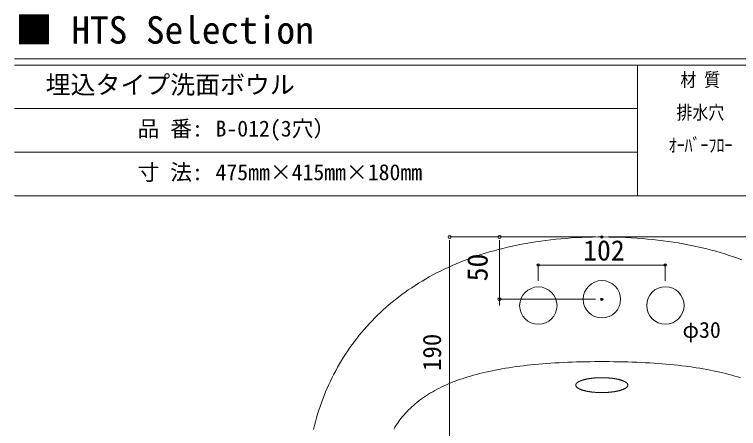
# Model space of a CAD drawing. Units: millimetres, scale not verified. Extents: x -1002 to 1010, y -687 to 676.
# Drawn here: x -1002 to -421, y 343 to 676 of the extents above; entities that cross this region are included whole.
import ezdxf
from ezdxf.enums import TextEntityAlignment as Align

# ---------------------------------------------------------------- set-up
doc = ezdxf.new("R2010")
doc.units = ezdxf.units.MM
doc.header["$LTSCALE"] = 5
doc.header["$PDMODE"] = 32
doc.header["$PDSIZE"] = 2
doc.layers.add('0-0', color=7, linetype='Continuous', lineweight=15)
doc.layers.add('F-0', color=7, linetype='Continuous', lineweight=15)
doc.styles.add('ＭＳ ゴシック', font='')
doc.styles.get('ＭＳ ゴシック').set_extended_font_data('MS Gothic')

# ---------------------------------------------------------------- blocks, each defined once
blk = doc.blocks.new('_DOT')
at = {"layer": '0-0'}
blk.add_line((-0.5, 0), (-1, 0), dxfattribs=at)
blk.add_circle((0, 0), 0.25, dxfattribs=at)
blk.add_circle((0, 0), 0.25, dxfattribs=at)
blk = doc.blocks.new('_DOT_19')
at = {"layer": '0-0'}
blk.add_line((-0.5, 0), (-1, 0), dxfattribs=at)
blk.add_circle((0, 0), 0.25, dxfattribs=at)
blk.add_circle((0, 0), 0.25, dxfattribs=at)

msp = doc.modelspace()

# ---------------------------------------------------------------- linework, layer by layer
at = {"layer": 'F-0'}
for p, q in [((1002.034, 640.036), (-1002.086, 640.036)), ((1002.034, 635.036), (-1002.086, 635.036)), ((-502.086, 635.036), (-502.086, 530.036)), ((-502.086, 600.036), (-1002.086, 600.036)), ((-502.086, 565.036), (-1002.086, 565.036)), ((1002.034, 530.036), (-1002.086, 530.036)), ((-535.695, 497.074), (-652.872, 497.074)), ((-525.695, 497.074), (-172.906, 497.074)), ((-652.872, 492.074), (-652.872, 312.074)), ((-612.872, 492.074), (-612.872, 442.074)), ((-581.852, 474.53), (-581.852, 461.797)), ((-535.695, 447.074), (-612.872, 447.074))]:
    msp.add_line(p, q, dxfattribs=at)
at = {"layer": 'F-0', "lineweight": 18}
for points in [[(-631.231, 481.766), (-627.805, 482.896), (-624.34, 483.996), (-620.835, 485.046), (-617.291, 486.056), (-613.708, 487.026), (-610.086, 487.956), (-606.425, 488.836), (-602.725, 489.676), (-598.986, 490.476), (-595.208, 491.226), (-591.392, 491.936), (-587.538, 492.596), (-583.645, 493.216), (-579.714, 493.796), (-575.745, 494.326), (-571.737, 494.806), (-567.692, 495.246), (-563.609, 495.636), (-559.488, 495.976), (-555.33, 496.276), (-551.134, 496.526), (-546.901, 496.736), (-542.63, 496.896), (-538.323, 496.996), (-533.978, 497.056), (-529.542, 497.076), (-524.96, 497.036), (-520.424, 496.956), (-515.933, 496.816), (-511.487, 496.636), (-507.087, 496.406), (-502.733, 496.136), (-498.424, 495.816), (-494.16, 495.446), (-489.942, 495.026), (-485.769, 494.566), (-481.642, 494.066), (-477.56, 493.506), (-473.523, 492.916)], [(-473.523, 492.916), (-469.532, 492.276), (-465.586, 491.586), (-461.685, 490.856), (-457.829, 490.076), (-454.019, 489.266), (-450.254, 488.396), (-446.534, 487.496), (-442.859, 486.546), (-439.229, 485.556), (-435.645, 484.526), (-432.105, 483.456), (-428.611, 482.336), (-425.161, 481.186), (-421.757, 479.986), (-418.398, 478.746)], [(-732.922, 408.266), (-731.118, 410.786), (-729.27, 413.276), (-727.379, 415.746), (-725.444, 418.176), (-723.466, 420.576), (-721.445, 422.946), (-719.381, 425.286), (-717.274, 427.596), (-715.124, 429.866), (-712.932, 432.116), (-710.697, 434.326), (-708.419, 436.496), (-706.099, 438.646), (-703.737, 440.756), (-701.332, 442.826), (-698.885, 444.876), (-696.397, 446.886), (-693.866, 448.856), (-691.294, 450.796), (-688.68, 452.696), (-686.024, 454.566), (-683.327, 456.396), (-680.588, 458.196), (-677.809, 459.946), (-674.988, 461.676), (-672.126, 463.356), (-669.223, 465.006), (-666.279, 466.616), (-663.294, 468.186), (-660.269, 469.726), (-657.203, 471.216), (-654.097, 472.676), (-650.951, 474.096), (-647.764, 475.476), (-644.537, 476.816), (-641.271, 478.116), (-637.964, 479.366), (-634.617, 480.586), (-631.231, 481.766)], [(-762.156, 342.616), (-761.382, 345.756), (-760.563, 348.856), (-759.698, 351.946), (-758.787, 355.006), (-757.83, 358.046), (-756.828, 361.056), (-755.78, 364.046), (-754.687, 367.016), (-753.549, 369.946), (-752.365, 372.866), (-751.137, 375.746), (-749.863, 378.606), (-748.545, 381.446), (-747.182, 384.246), (-745.775, 387.026), (-744.323, 389.786), (-742.827, 392.506), (-741.286, 395.206), (-739.701, 397.876), (-738.072, 400.516), (-736.399, 403.126), (-734.683, 405.706), (-732.922, 408.266)], [(-669.792, 370.936), (-668.116, 371.956), (-666.402, 372.956), (-664.651, 373.936), (-662.862, 374.896), (-661.036, 375.836), (-659.171, 376.756), (-657.268, 377.656), (-655.327, 378.526), (-653.347, 379.386), (-651.328, 380.216), (-649.27, 381.036), (-647.173, 381.826), (-645.036, 382.596), (-642.86, 383.346), (-640.644, 384.086), (-638.388, 384.796), (-636.091, 385.486), (-633.754, 386.156), (-631.376, 386.806), (-628.958, 387.436), (-626.498, 388.036), (-623.997, 388.626), (-621.455, 389.196), (-618.871, 389.746), (-616.245, 390.276), (-613.577, 390.786), (-610.867, 391.266), (-608.114, 391.736), (-605.318, 392.186), (-602.48, 392.616), (-599.598, 393.026), (-596.673, 393.406), (-593.705, 393.776), (-590.693, 394.126), (-587.637, 394.456), (-584.537, 394.766), (-581.392, 395.056), (-578.203, 395.326), (-574.969, 395.576)], [(-574.969, 395.576), (-571.691, 395.806), (-568.367, 396.016), (-564.998, 396.216), (-561.583, 396.386), (-558.122, 396.536), (-554.616, 396.676), (-551.063, 396.786), (-547.464, 396.886), (-543.819, 396.956), (-540.127, 397.016), (-536.388, 397.056), (-532.601, 397.076), (-528.738, 397.076), (-524.871, 397.056), (-521.055, 397.016), (-517.289, 396.956), (-513.572, 396.886), (-509.905, 396.786), (-506.288, 396.676), (-502.719, 396.536), (-499.199, 396.386), (-495.728, 396.216), (-492.305, 396.016), (-488.931, 395.806), (-485.604, 395.576), (-482.325, 395.326), (-479.093, 395.056), (-475.908, 394.766), (-472.77, 394.456), (-469.678, 394.126), (-466.633, 393.776), (-463.634, 393.406), (-460.681, 393.026), (-457.773, 392.616), (-454.911, 392.186), (-452.093, 391.736), (-449.321, 391.266), (-446.593, 390.786), (-443.91, 390.276)], [(-443.91, 390.276), (-441.27, 389.746), (-438.675, 389.196), (-436.123, 388.626), (-433.614, 388.036), (-431.149, 387.436), (-428.726, 386.806), (-426.346, 386.156), (-424.008, 385.486), (-421.712, 384.796), (-419.458, 384.086)], [(-697.666, 343.006), (-696.757, 344.496), (-695.815, 345.976), (-694.841, 347.426), (-693.833, 348.866), (-692.792, 350.276), (-691.718, 351.656), (-690.609, 353.026), (-689.467, 354.366), (-688.291, 355.696), (-687.08, 356.996), (-685.834, 358.276), (-684.554, 359.536), (-683.238, 360.766), (-681.888, 361.986), (-680.502, 363.176), (-679.08, 364.346), (-677.623, 365.496), (-676.13, 366.626), (-674.6, 367.736), (-673.034, 368.826), (-671.432, 369.886), (-669.792, 370.936)]]:
    msp.add_lwpolyline(points, dxfattribs=at)
at = {"layer": 'F-0'}
for points in [[(-581.852, 474.53), (-479.852, 474.53), (-479.852, 461.797)], [(-529.129, 384.156), (-529.469, 384.156), (-529.811, 384.166), (-530.155, 384.166), (-530.5, 384.166), (-530.846, 384.176), (-531.192, 384.166), (-531.536, 384.166), (-531.879, 384.166), (-532.22, 384.156), (-532.56, 384.146), (-532.898, 384.136), (-533.234, 384.126), (-533.57, 384.116), (-533.903, 384.106), (-534.235, 384.086), (-534.564, 384.076), (-534.893, 384.056), (-535.219, 384.036), (-535.543, 384.016), (-535.866, 383.996), (-536.186, 383.966), (-536.504, 383.946), (-536.821, 383.916), (-537.135, 383.886), (-537.447, 383.856), (-537.757, 383.826), (-538.065, 383.796), (-538.37, 383.766), (-538.673, 383.726), (-538.974, 383.696), (-539.272, 383.656), (-539.568, 383.616), (-539.862, 383.576), (-540.152, 383.536), (-540.441, 383.496), (-540.726, 383.446), (-541.009, 383.406), (-541.29, 383.356), (-541.567, 383.306)], [(-541.567, 383.306), (-541.29, 383.356), (-541.009, 383.406), (-540.726, 383.446), (-540.441, 383.496), (-540.152, 383.536), (-539.862, 383.576), (-539.568, 383.616), (-539.272, 383.656), (-538.974, 383.696), (-538.673, 383.726), (-538.37, 383.766), (-538.065, 383.796), (-537.757, 383.826), (-537.447, 383.856), (-537.135, 383.886), (-536.821, 383.916), (-536.504, 383.946), (-536.186, 383.966), (-535.866, 383.996), (-535.543, 384.016), (-535.219, 384.036), (-534.893, 384.056), (-534.564, 384.076), (-534.235, 384.086), (-533.903, 384.106), (-533.57, 384.116), (-533.234, 384.126), (-532.898, 384.136), (-532.56, 384.146), (-532.22, 384.156), (-531.879, 384.166), (-531.536, 384.166), (-531.192, 384.166), (-530.846, 384.176), (-530.5, 384.166), (-530.155, 384.166), (-529.811, 384.166), (-529.469, 384.156), (-529.129, 384.156)], [(-517.459, 382.806), (-517.708, 382.866), (-517.961, 382.916), (-518.216, 382.976), (-518.475, 383.026), (-518.736, 383.086), (-519.001, 383.136), (-519.269, 383.186), (-519.539, 383.236), (-519.813, 383.286), (-520.089, 383.336), (-520.368, 383.376), (-520.649, 383.426), (-520.934, 383.466), (-521.221, 383.516), (-521.51, 383.556), (-521.802, 383.596), (-522.097, 383.636), (-522.394, 383.676), (-522.694, 383.706), (-522.996, 383.746), (-523.3, 383.776), (-523.607, 383.816), (-523.916, 383.846), (-524.227, 383.876), (-524.54, 383.906), (-524.855, 383.926), (-525.173, 383.956), (-525.492, 383.976), (-525.814, 384.006), (-526.137, 384.026), (-526.462, 384.046), (-526.79, 384.066), (-527.119, 384.076), (-527.449, 384.096), (-527.782, 384.116), (-528.116, 384.126), (-528.452, 384.136), (-528.79, 384.146), (-529.129, 384.156)], [(-529.129, 384.156), (-528.79, 384.146), (-528.452, 384.136), (-528.116, 384.126), (-527.782, 384.116), (-527.449, 384.096), (-527.119, 384.076), (-526.79, 384.066), (-526.462, 384.046), (-526.137, 384.026), (-525.814, 384.006), (-525.492, 383.976), (-525.173, 383.956), (-524.855, 383.926), (-524.54, 383.906), (-524.227, 383.876), (-523.916, 383.846), (-523.607, 383.816), (-523.3, 383.776), (-522.996, 383.746), (-522.694, 383.706), (-522.394, 383.676), (-522.097, 383.636), (-521.802, 383.596), (-521.51, 383.556), (-521.221, 383.516), (-520.934, 383.466), (-520.649, 383.426), (-520.368, 383.376), (-520.089, 383.336), (-519.813, 383.286), (-519.539, 383.236), (-519.269, 383.186), (-519.001, 383.136), (-518.736, 383.086), (-518.475, 383.026), (-518.216, 382.976), (-517.961, 382.916), (-517.708, 382.866), (-517.459, 382.806)], [(-549.786, 380.666), (-549.918, 380.586), (-550.046, 380.496), (-550.169, 380.406), (-550.288, 380.326), (-550.402, 380.236), (-550.511, 380.146), (-550.615, 380.056), (-550.715, 379.966), (-550.81, 379.876), (-550.9, 379.786), (-550.985, 379.696), (-551.065, 379.606), (-551.14, 379.516), (-551.21, 379.416), (-551.275, 379.326), (-551.335, 379.236), (-551.39, 379.136), (-551.439, 379.046), (-551.483, 378.946), (-551.522, 378.856), (-551.556, 378.756), (-551.584, 378.656), (-551.607, 378.566), (-551.624, 378.466), (-551.636, 378.366), (-551.642, 378.266), (-551.643, 378.166), (-551.638, 378.076), (-551.628, 377.976), (-551.612, 377.876), (-551.59, 377.776), (-551.563, 377.676), (-551.531, 377.586), (-551.494, 377.486), (-551.451, 377.396), (-551.402, 377.296), (-551.349, 377.206), (-551.29, 377.106), (-551.227, 377.016)], [(-551.227, 377.016), (-551.29, 377.106), (-551.349, 377.206), (-551.402, 377.296), (-551.451, 377.396), (-551.494, 377.486), (-551.531, 377.586), (-551.563, 377.676), (-551.59, 377.776), (-551.612, 377.876), (-551.628, 377.976), (-551.638, 378.076), (-551.643, 378.166), (-551.642, 378.266), (-551.636, 378.366), (-551.624, 378.466), (-551.607, 378.566), (-551.584, 378.656), (-551.556, 378.756), (-551.522, 378.856), (-551.483, 378.946), (-551.439, 379.046), (-551.39, 379.136), (-551.335, 379.236), (-551.275, 379.326), (-551.21, 379.416), (-551.14, 379.516), (-551.065, 379.606), (-550.985, 379.696), (-550.9, 379.786), (-550.81, 379.876), (-550.715, 379.966), (-550.615, 380.056), (-550.511, 380.146), (-550.402, 380.236), (-550.288, 380.326), (-550.169, 380.406), (-550.046, 380.496), (-549.918, 380.586), (-549.786, 380.666)], [(-541.567, 383.306), (-541.842, 383.266), (-542.114, 383.216), (-542.383, 383.166), (-542.649, 383.106), (-542.912, 383.056), (-543.172, 383.006), (-543.429, 382.946), (-543.683, 382.886), (-543.934, 382.836), (-544.182, 382.776), (-544.426, 382.716), (-544.667, 382.656), (-544.905, 382.596), (-545.14, 382.526), (-545.371, 382.466), (-545.599, 382.406), (-545.823, 382.336), (-546.043, 382.266), (-546.26, 382.206), (-546.474, 382.136), (-546.684, 382.066), (-546.89, 381.996), (-547.092, 381.926), (-547.291, 381.846), (-547.486, 381.776), (-547.677, 381.706), (-547.864, 381.626), (-548.047, 381.556), (-548.226, 381.476), (-548.401, 381.396), (-548.571, 381.316), (-548.738, 381.236), (-548.901, 381.166), (-549.059, 381.076), (-549.213, 380.996), (-549.363, 380.916), (-549.509, 380.836), (-549.65, 380.756), (-549.786, 380.666)], [(-549.786, 380.666), (-549.65, 380.756), (-549.509, 380.836), (-549.363, 380.916), (-549.213, 380.996), (-549.059, 381.076), (-548.901, 381.166), (-548.738, 381.236), (-548.571, 381.316), (-548.401, 381.396), (-548.226, 381.476), (-548.047, 381.556), (-547.864, 381.626), (-547.677, 381.706), (-547.486, 381.776), (-547.291, 381.846), (-547.092, 381.926), (-546.89, 381.996), (-546.684, 382.066), (-546.474, 382.136), (-546.26, 382.206), (-546.043, 382.266), (-545.823, 382.336), (-545.599, 382.406), (-545.371, 382.466), (-545.14, 382.526), (-544.905, 382.596), (-544.667, 382.656), (-544.426, 382.716), (-544.182, 382.776), (-543.934, 382.836), (-543.683, 382.886), (-543.429, 382.946), (-543.172, 383.006), (-542.912, 383.056), (-542.649, 383.106), (-542.383, 383.166), (-542.114, 383.216), (-541.842, 383.266), (-541.567, 383.306)], [(-510.662, 379.836), (-510.754, 379.926), (-510.851, 380.016), (-510.953, 380.106), (-511.06, 380.196), (-511.172, 380.276), (-511.288, 380.366), (-511.409, 380.456), (-511.534, 380.536), (-511.664, 380.626), (-511.798, 380.706), (-511.937, 380.796), (-512.081, 380.876), (-512.228, 380.956), (-512.38, 381.036), (-512.536, 381.116), (-512.697, 381.206), (-512.862, 381.276), (-513.03, 381.356), (-513.203, 381.436), (-513.38, 381.516), (-513.561, 381.586), (-513.746, 381.666), (-513.935, 381.736), (-514.128, 381.816), (-514.325, 381.886), (-514.525, 381.956), (-514.73, 382.026), (-514.938, 382.096), (-515.149, 382.166), (-515.365, 382.236), (-515.584, 382.306), (-515.806, 382.366), (-516.032, 382.436), (-516.261, 382.496), (-516.494, 382.566), (-516.73, 382.626), (-516.97, 382.686), (-517.213, 382.746), (-517.459, 382.806)], [(-517.459, 382.806), (-517.213, 382.746), (-516.97, 382.686), (-516.73, 382.626), (-516.494, 382.566), (-516.261, 382.496), (-516.032, 382.436), (-515.806, 382.366), (-515.584, 382.306), (-515.365, 382.236), (-515.149, 382.166), (-514.938, 382.096), (-514.73, 382.026), (-514.525, 381.956), (-514.325, 381.886), (-514.128, 381.816), (-513.935, 381.736), (-513.746, 381.666), (-513.561, 381.586), (-513.38, 381.516), (-513.203, 381.436), (-513.03, 381.356), (-512.862, 381.276), (-512.697, 381.206), (-512.536, 381.116), (-512.38, 381.036), (-512.228, 380.956), (-512.081, 380.876), (-511.937, 380.796), (-511.798, 380.706), (-511.664, 380.626), (-511.534, 380.536), (-511.409, 380.456), (-511.288, 380.366), (-511.172, 380.276), (-511.06, 380.196), (-510.953, 380.106), (-510.851, 380.016), (-510.754, 379.926), (-510.662, 379.836)], [(-511.143, 376.156), (-511.033, 376.236), (-510.927, 376.326), (-510.827, 376.416), (-510.731, 376.506), (-510.639, 376.596), (-510.553, 376.686), (-510.472, 376.786), (-510.395, 376.876), (-510.324, 376.966), (-510.258, 377.066), (-510.197, 377.156), (-510.141, 377.246), (-510.09, 377.346), (-510.044, 377.436), (-510.004, 377.536), (-509.969, 377.636), (-509.939, 377.726), (-509.915, 377.826), (-509.896, 377.926), (-509.883, 378.026), (-509.875, 378.126), (-509.873, 378.216), (-509.877, 378.316), (-509.886, 378.416), (-509.901, 378.516), (-509.921, 378.616), (-509.946, 378.706), (-509.977, 378.806), (-510.013, 378.896), (-510.055, 378.996), (-510.102, 379.096), (-510.154, 379.186), (-510.211, 379.276), (-510.274, 379.376), (-510.341, 379.466), (-510.414, 379.556), (-510.492, 379.656), (-510.574, 379.746), (-510.662, 379.836)], [(-510.662, 379.836), (-510.574, 379.746), (-510.492, 379.656), (-510.414, 379.556), (-510.341, 379.466), (-510.274, 379.376), (-510.211, 379.276), (-510.154, 379.186), (-510.102, 379.096), (-510.055, 378.996), (-510.013, 378.896), (-509.977, 378.806), (-509.946, 378.706), (-509.921, 378.616), (-509.901, 378.516), (-509.886, 378.416), (-509.877, 378.316), (-509.873, 378.216), (-509.875, 378.126), (-509.883, 378.026), (-509.896, 377.926), (-509.915, 377.826), (-509.939, 377.726), (-509.969, 377.636), (-510.004, 377.536), (-510.044, 377.436), (-510.09, 377.346), (-510.141, 377.246), (-510.197, 377.156), (-510.258, 377.066), (-510.324, 376.966), (-510.395, 376.876), (-510.472, 376.786), (-510.553, 376.686), (-510.639, 376.596), (-510.731, 376.506), (-510.827, 376.416), (-510.927, 376.326), (-511.033, 376.236), (-511.143, 376.156)], [(-551.227, 377.016), (-551.158, 376.926), (-551.084, 376.826), (-551.005, 376.736), (-550.921, 376.646), (-550.833, 376.556), (-550.739, 376.466), (-550.64, 376.376), (-550.537, 376.286), (-550.429, 376.196), (-550.317, 376.106), (-550.199, 376.026), (-550.077, 375.936), (-549.951, 375.846), (-549.82, 375.766), (-549.684, 375.676), (-549.544, 375.596), (-549.4, 375.516), (-549.251, 375.436), (-549.098, 375.346), (-548.941, 375.266), (-548.779, 375.186), (-548.614, 375.106), (-548.444, 375.036), (-548.27, 374.956), (-548.092, 374.876), (-547.91, 374.806), (-547.724, 374.726), (-547.534, 374.656), (-547.34, 374.576), (-547.142, 374.506), (-546.941, 374.436), (-546.736, 374.366), (-546.527, 374.296), (-546.314, 374.226), (-546.098, 374.156), (-545.878, 374.096), (-545.655, 374.026), (-545.428, 373.956), (-545.198, 373.896)], [(-545.198, 373.896), (-545.428, 373.956), (-545.655, 374.026), (-545.878, 374.096), (-546.098, 374.156), (-546.314, 374.226), (-546.527, 374.296), (-546.736, 374.366), (-546.941, 374.436), (-547.142, 374.506), (-547.34, 374.576), (-547.534, 374.656), (-547.724, 374.726), (-547.91, 374.806), (-548.092, 374.876), (-548.27, 374.956), (-548.444, 375.036), (-548.614, 375.106), (-548.779, 375.186), (-548.941, 375.266), (-549.098, 375.346), (-549.251, 375.436), (-549.4, 375.516), (-549.544, 375.596), (-549.684, 375.676), (-549.82, 375.766), (-549.951, 375.846), (-550.077, 375.936), (-550.199, 376.026), (-550.317, 376.106), (-550.429, 376.196), (-550.537, 376.286), (-550.64, 376.376), (-550.739, 376.466), (-550.833, 376.556), (-550.921, 376.646), (-551.005, 376.736), (-551.084, 376.826), (-551.158, 376.926), (-551.227, 377.016)], [(-545.198, 373.896), (-544.964, 373.836), (-544.727, 373.776), (-544.487, 373.716), (-544.243, 373.656), (-543.996, 373.596), (-543.746, 373.536), (-543.493, 373.476), (-543.237, 373.426), (-542.977, 373.366), (-542.715, 373.316), (-542.45, 373.266), (-542.181, 373.216), (-541.91, 373.166), (-541.636, 373.116), (-541.359, 373.066), (-541.08, 373.016), (-540.797, 372.976), (-540.512, 372.936), (-540.225, 372.886), (-539.935, 372.846), (-539.642, 372.806), (-539.347, 372.766), (-539.049, 372.736), (-538.749, 372.696), (-538.446, 372.656), (-538.141, 372.626), (-537.834, 372.596), (-537.525, 372.566), (-537.213, 372.536), (-536.9, 372.506), (-536.584, 372.476), (-536.266, 372.456), (-535.946, 372.426), (-535.624, 372.406), (-535.3, 372.386), (-534.974, 372.366), (-534.647, 372.346), (-534.317, 372.326), (-533.986, 372.316)], [(-533.986, 372.316), (-534.317, 372.326), (-534.647, 372.346), (-534.974, 372.366), (-535.3, 372.386), (-535.624, 372.406), (-535.946, 372.426), (-536.266, 372.456), (-536.584, 372.476), (-536.9, 372.506), (-537.213, 372.536), (-537.525, 372.566), (-537.834, 372.596), (-538.141, 372.626), (-538.446, 372.656), (-538.749, 372.696), (-539.049, 372.736), (-539.347, 372.766), (-539.642, 372.806), (-539.935, 372.846), (-540.225, 372.886), (-540.512, 372.936), (-540.797, 372.976), (-541.08, 373.016), (-541.359, 373.066), (-541.636, 373.116), (-541.91, 373.166), (-542.181, 373.216), (-542.45, 373.266), (-542.715, 373.316), (-542.977, 373.366), (-543.237, 373.426), (-543.493, 373.476), (-543.746, 373.536), (-543.996, 373.596), (-544.243, 373.656), (-544.487, 373.716), (-544.727, 373.776), (-544.964, 373.836), (-545.198, 373.896)], [(-530.759, 372.246), (-530.414, 372.246), (-530.069, 372.246), (-529.726, 372.256), (-529.384, 372.256), (-529.044, 372.266), (-528.705, 372.276), (-528.368, 372.286), (-528.033, 372.296), (-527.699, 372.306), (-527.367, 372.326), (-527.036, 372.336), (-526.708, 372.356), (-526.381, 372.376), (-526.056, 372.396), (-525.733, 372.416), (-525.412, 372.436), (-525.093, 372.466), (-524.776, 372.496), (-524.461, 372.516), (-524.149, 372.546), (-523.838, 372.576), (-523.53, 372.606), (-523.224, 372.646), (-522.92, 372.676), (-522.619, 372.716), (-522.32, 372.746), (-522.023, 372.786), (-521.729, 372.826), (-521.438, 372.866), (-521.149, 372.906), (-520.862, 372.956), (-520.579, 372.996), (-520.298, 373.046), (-520.019, 373.086), (-519.744, 373.136), (-519.471, 373.186), (-519.201, 373.236), (-518.935, 373.286), (-518.671, 373.346)], [(-518.671, 373.346), (-518.935, 373.286), (-519.201, 373.236), (-519.471, 373.186), (-519.744, 373.136), (-520.019, 373.086), (-520.298, 373.046), (-520.579, 372.996), (-520.862, 372.956), (-521.149, 372.906), (-521.438, 372.866), (-521.729, 372.826), (-522.023, 372.786), (-522.32, 372.746), (-522.619, 372.716), (-522.92, 372.676), (-523.224, 372.646), (-523.53, 372.606), (-523.838, 372.576), (-524.149, 372.546), (-524.461, 372.516), (-524.776, 372.496), (-525.093, 372.466), (-525.412, 372.436), (-525.733, 372.416), (-526.056, 372.396), (-526.381, 372.376), (-526.708, 372.356), (-527.036, 372.336), (-527.367, 372.326), (-527.699, 372.306), (-528.033, 372.296), (-528.368, 372.286), (-528.705, 372.276), (-529.044, 372.266), (-529.384, 372.256), (-529.726, 372.256), (-530.069, 372.246), (-530.414, 372.246), (-530.759, 372.246)], [(-518.671, 373.346), (-518.41, 373.396), (-518.152, 373.446), (-517.897, 373.506), (-517.646, 373.566), (-517.397, 373.626), (-517.152, 373.686), (-516.91, 373.746), (-516.671, 373.806), (-516.436, 373.866), (-516.204, 373.926), (-515.975, 373.996), (-515.75, 374.056), (-515.529, 374.126), (-515.311, 374.196), (-515.096, 374.256), (-514.885, 374.326), (-514.678, 374.396), (-514.475, 374.466), (-514.275, 374.546), (-514.08, 374.616), (-513.888, 374.686), (-513.7, 374.766), (-513.516, 374.836), (-513.336, 374.916), (-513.16, 374.996), (-512.988, 375.066), (-512.82, 375.146), (-512.656, 375.226), (-512.497, 375.306), (-512.342, 375.386), (-512.191, 375.476), (-512.044, 375.556), (-511.902, 375.636), (-511.764, 375.726), (-511.631, 375.806), (-511.502, 375.896), (-511.378, 375.976), (-511.258, 376.066), (-511.143, 376.156)], [(-511.143, 376.156), (-511.258, 376.066), (-511.378, 375.976), (-511.502, 375.896), (-511.631, 375.806), (-511.764, 375.726), (-511.902, 375.636), (-512.044, 375.556), (-512.191, 375.476), (-512.342, 375.386), (-512.497, 375.306), (-512.656, 375.226), (-512.82, 375.146), (-512.988, 375.066), (-513.16, 374.996), (-513.336, 374.916), (-513.516, 374.836), (-513.7, 374.766), (-513.888, 374.686), (-514.08, 374.616), (-514.275, 374.546), (-514.475, 374.466), (-514.678, 374.396), (-514.885, 374.326), (-515.096, 374.256), (-515.311, 374.196), (-515.529, 374.126), (-515.75, 374.056), (-515.975, 373.996), (-516.204, 373.926), (-516.436, 373.866), (-516.671, 373.806), (-516.91, 373.746), (-517.152, 373.686), (-517.397, 373.626), (-517.646, 373.566), (-517.897, 373.506), (-518.152, 373.446), (-518.41, 373.396), (-518.671, 373.346)]]:
    msp.add_lwpolyline(points, dxfattribs=at)
msp.add_lwpolyline([(-533.986, 372.316), (-533.653, 372.296), (-533.318, 372.286), (-532.982, 372.276), (-532.644, 372.266), (-532.305, 372.256), (-531.964, 372.256), (-531.622, 372.246), (-531.278, 372.246), (-530.933, 372.246), (-531.278, 372.246), (-531.622, 372.246), (-531.964, 372.256), (-532.305, 372.256), (-532.644, 372.266), (-532.982, 372.276), (-533.318, 372.286), (-533.653, 372.296)], close=True, dxfattribs=at)
for centre in [(-530.695, 447.074), (-581.695, 442.029), (-479.695, 442.119)]:
    msp.add_circle(centre, 15, dxfattribs=at)
for p in [(-530.695, 497.074), (-530.695, 497.074), (-530.695, 497.074), (-581.852, 474.53), (-479.852, 474.53), (-530.695, 447.074)]:
    msp.add_point(p, dxfattribs=at)

# ---------------------------------------------------------------- block references
at = {"layer": 'F-0', "xscale": 5, "yscale": 5, "rotation": 90}
for name, p in [('_DOT', (-652.872, 497.074)), ('_DOT_19', (-612.872, 497.074)), ('_DOT_19', (-612.872, 447.074))]:
    msp.add_blockref(name, p, dxfattribs=at)

# ---------------------------------------------------------------- texts
at = {"layer": 'F-0', "style": 'ＭＳ ゴシック'}
for s, height, p in [('■ HTS Selection', 21.99, (-1001.367, 645.583)), ('埋込タイプ洗面ボウル', 14.66, (-977.086, 607.536)), ('品 番:', 12.83, (-903.336, 573.786)), ('B-012(3穴）', 12.83, (-840.774, 573.786)), ('寸 法:', 12.83, (-903.336, 538.786)), ('475mm×415mm×180mm', 12.83, (-840.774, 538.786)), ('102', 16.35, (-545.747, 473.255)), ('φ30', 12.83, (-466.001, 412.276))]:
    msp.add_text(s, height=height, dxfattribs=at).set_placement(p, align=Align.BOTTOM_LEFT)
at = {"layer": 'F-0', "style": 'ＭＳ ゴシック', "width": 0.85}
for s, p in [('材 質', (-467.711, 614.411)), ('排水穴', (-470.836, 588.161)), ('ｵｰﾊﾞｰﾌﾛｰ', (-477.086, 561.911))]:
    msp.add_text(s, height=11, dxfattribs=at).set_placement(p, align=Align.BOTTOM_LEFT)
at = {"layer": 'F-0', "style": 'ＭＳ ゴシック'}
for s, height, p in [('50', 16.35, (-617.486, 461.479)), ('190', 14.66, (-655.372, 389.542))]:
    msp.add_text(s, height=height, rotation=90, dxfattribs=at).set_placement(p, align=Align.BOTTOM_LEFT)

doc.saveas('drawing.dxf')
